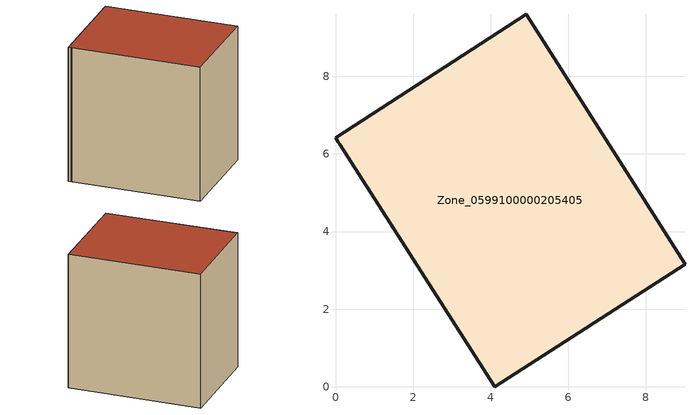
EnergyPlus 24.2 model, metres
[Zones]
Zone_0599100000205405
 floor ground (C_G): 0.11,6.25 0.07,6.31 0,6.42 4.91,9.6 9.01,3.15 4.1,0 z0
 wall outside (C_F): 4.1,0 9.01,3.15 4.91,9.6 0,6.42 0.07,6.31 0.11,6.25 4.1,0 z0:7.91
 roof outside (C_R): 0.07,6.31 0.11,6.25 4.1,0 9.01,3.15 4.91,9.6 0,6.42 z7.91
[BUILDING]
Pand.0599100000205405: North Axis=0; Terrain=City; Loads Convergence Tolerance Value=0.04; Temperature Convergence Tolerance Value=0.4; Solar Distribution=FullExterior; Maximum Number of Warmup Days=25; Minimum Number of Warmup Days=1
[Site:Location]
Rotterdam.The.Hague.AP_ZH_NLD Design_Conditions: Latitude=51.96; Longitude=4.45; Time Zone=1; Elevation=-4.5
[SITE:GROUNDTEMPERATURE:BUILDINGSURFACE]
18, 18, 18, 18, 18, 18, 18, 18, 18, 18, 18, 18
[MATERIAL] Thermal Absorptance=0.9; Solar Absorptance=0.7; Visible Absorptance=0.7
Name | Roughness | Thickness | Conductivity | Density | Specific Heat
G.TC.1946-1964 | MediumSmooth | 0.15 | 1 | 540 | 1210
F.TC.1946-1964 | Rough | 0.3 | 0.857143 | 1920 | 840
R.TC.1946-1964 | MediumRough | 0.2 | 0.235294 | 1500 | 1000
[CONSTRUCTION]
C_G: G.TC.1946-1964
C_F: F.TC.1946-1964
C_R: R.TC.1946-1964
[ZONE]
Zone_0599100000205405: Type=1; Multiplier=1; Ceiling Height=Autocalculate; Volume=Autocalculate; Floor Area=autocalculate; Part of Total Floor Area=Yes
[ZONEINFILTRATION:DESIGNFLOWRATE]
Infil_Zone_0599100000205405: Zone or ZoneList or Space or SpaceList=Zone_0599100000205405; Schedule=AlwaysOn; Design Flow Rate Calculation Method=Flow/Area; Flow Rate per Floor Area=0.003; Constant Term Coefficient=1; Temperature Term Coefficient=0; Velocity Term Coefficient=0; Velocity Squared Term Coefficient=0
[HVACTEMPLATE:ZONE:IDEALLOADSAIRSYSTEM]
Zone_0599100000205405: Maximum Heating Supply Air Temperature=50; Minimum Cooling Supply Air Temperature=13; Maximum Heating Supply Air Humidity Ratio=0.0156; Minimum Cooling Supply Air Humidity Ratio=0.0077; Heating Limit=NoLimit; Cooling Limit=NoLimit; Dehumidification Control Type=ConstantSensibleHeatRatio; Cooling Sensible Heat Ratio=0.7; Dehumidification Setpoint=60; Humidification Control Type=None; Humidification Setpoint=30; Outdoor Air Method=None; Outdoor Air Flow Rate per Person=0.00944; Outdoor Air Flow Rate per Zone Floor Area=0; Outdoor Air Flow Rate per Zone=0; Demand Controlled Ventilation Type=None; Outdoor Air Economizer Type=NoEconomizer; Heat Recovery Type=None; Sensible Heat Recovery Effectiveness=0.7; Latent Heat Recovery Effectiveness=0.65
[ZONECONTROL:THERMOSTAT]
ThermostatControl_Zone_0599100000205405: Zone or ZoneList=Zone_0599100000205405; Control Type Schedule=DualSetpointControlType; Control 1=Thermostat_Zone_0599100000205405; Temperature Difference Between Cutout And Setpoint=0
[THERMOSTATSETPOINT:DUALSETPOINT]
Thermostat_Zone_0599100000205405: Heating Setpoint Temperature Schedule=HeatingSetpoint_Zone_0599100000205405; Cooling Setpoint Temperature Schedule=CoolingSetpoint_Zone_0599100000205405
[SCHEDULE:COMPACT]
HeatingSetpoint_Zone_0599100000205405: Through: 12/31, For: AllDays, Until: 24:00, 21
CoolingSetpoint_Zone_0599100000205405: Through: 12/31, For: AllDays, Until: 24:00, 24
DualSetpointControlType: Through: 12/31, For: AllDays, Until: 24:00, 4
AlwaysOn: Through: 12/31, For: AllDays, Until: 24:00, 1
